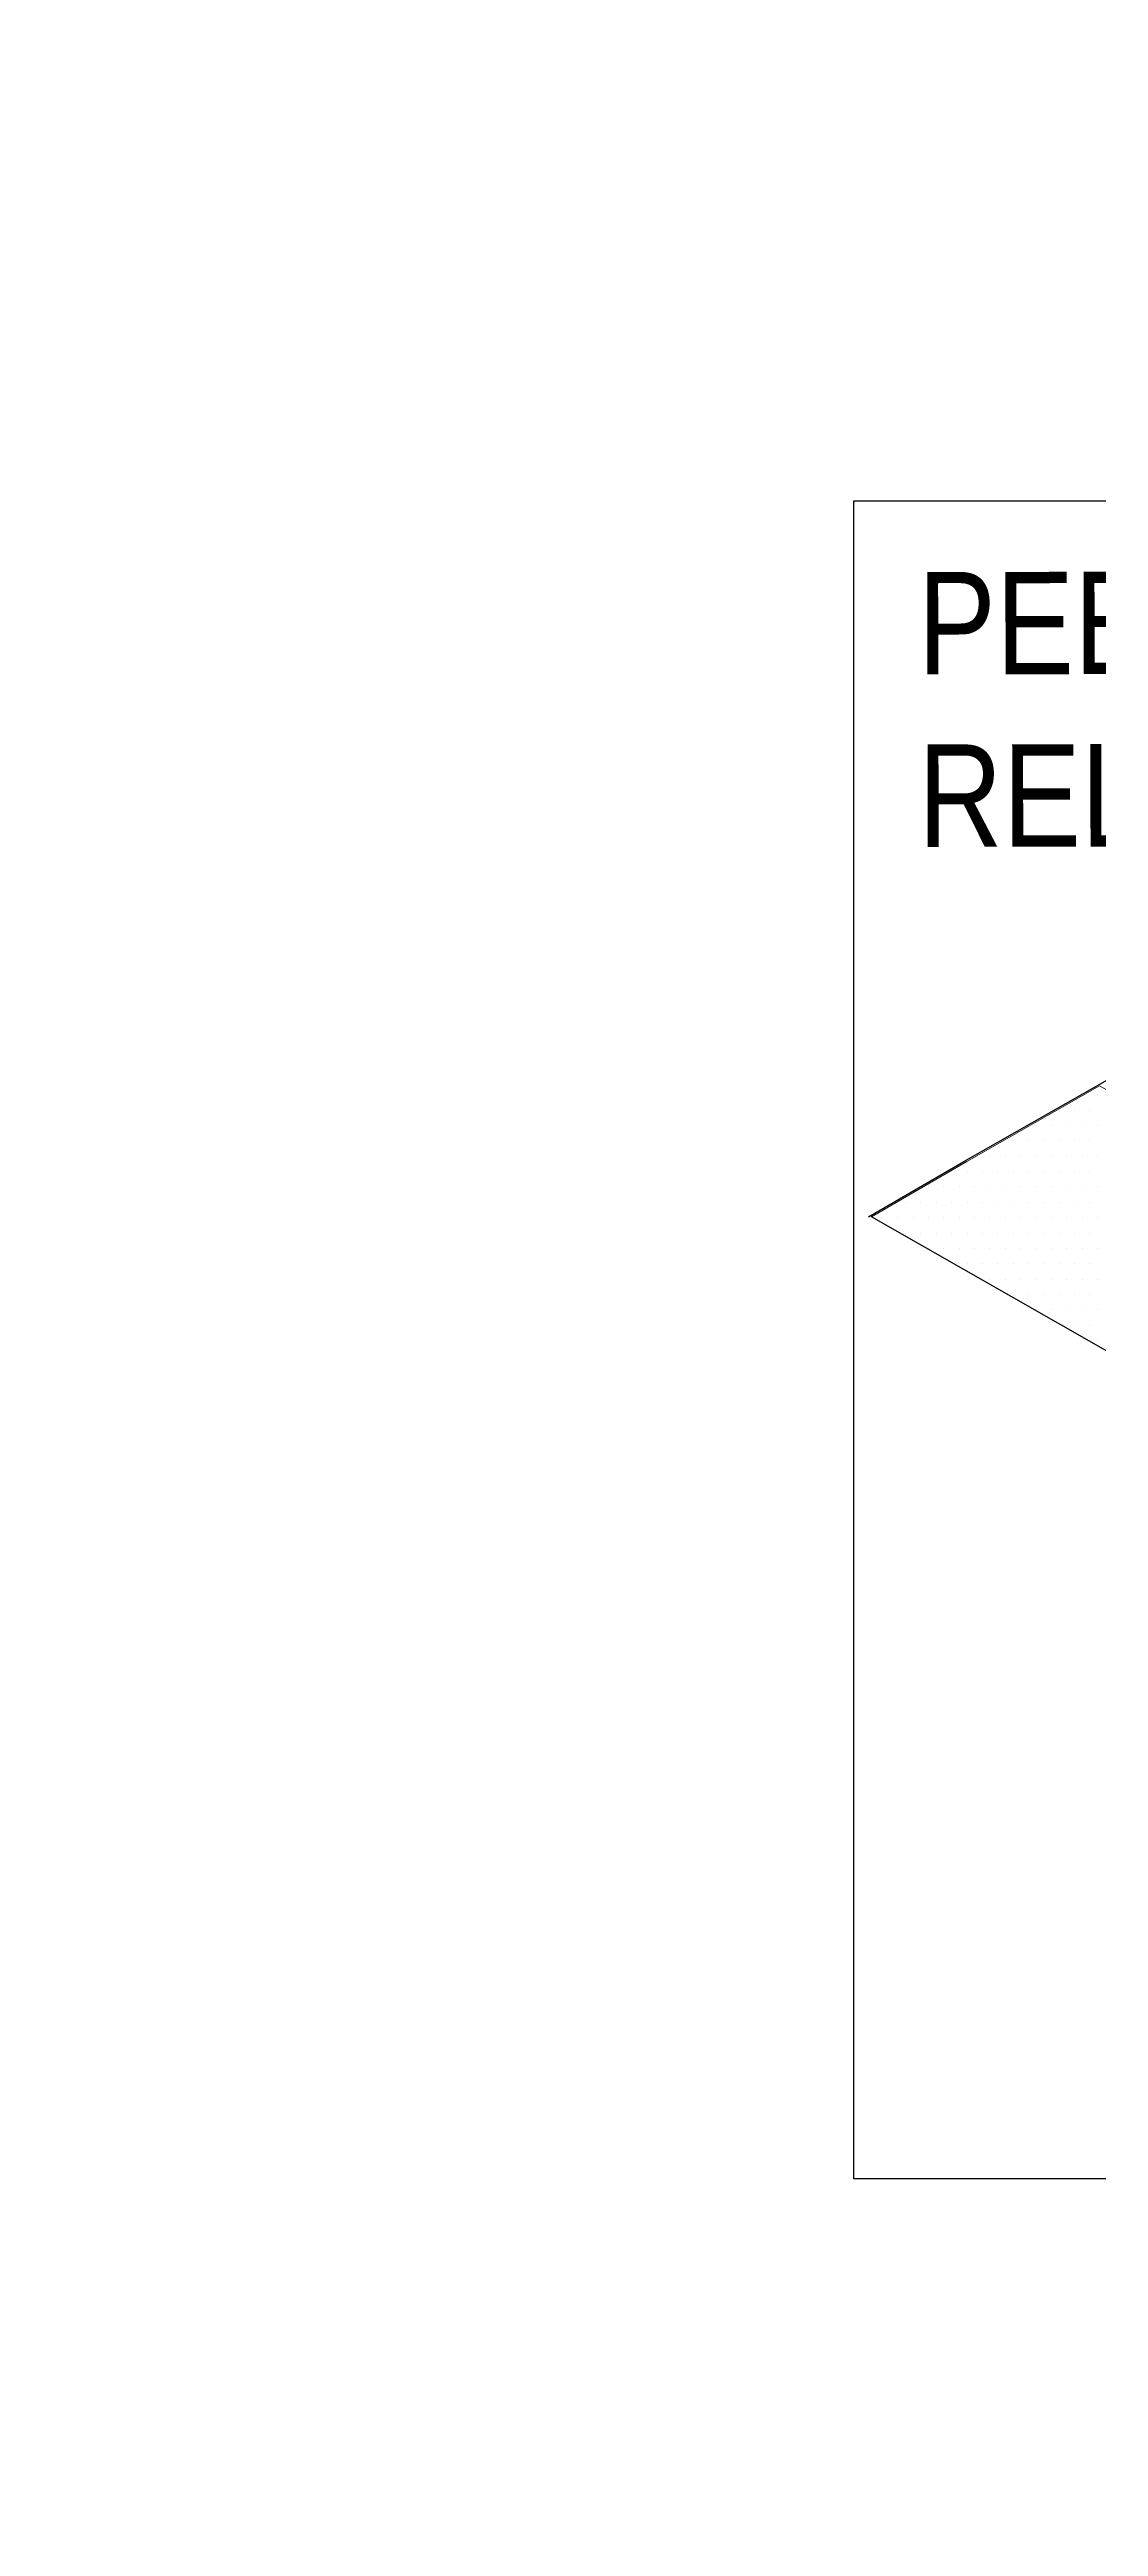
# Model space of a CAD drawing. Extents: x -1140 to 5605, y -816 to 2382.
# Drawn here: x -28.1 to 64.2, y 243.1 to 460.9 of the extents above; entities that cross this region are included whole.
import ezdxf

# ---------------------------------------------------------------- set-up
doc = ezdxf.new("R2010")
doc.units = 0
doc.header["$MEASUREMENT"] = 0
for name, color, linetype, lineweight in [('.ATI-HATCH', 7, 'Continuous', 0), ('.ATI-TEXT', 7, 'Continuous', 0), ('G-ANNO-TTLB', 7, 'Continuous', 0), ('TYVEK', 7, 'Continuous', 0)]:
    doc.layers.add(name, color=color, linetype=linetype, lineweight=lineweight)

# ---------------------------------------------------------------- blocks, each defined once
blk = doc.blocks.new('Block_30')
at = {"layer": '.ATI-HATCH'}
blk.add_open_spline([(64.31, 369.78), (64.31, 369.78), (52.64, 363.14), (52.64, 363.14), (52.64, 363.14), (44.24, 358.28), (44.24, 358.28), (44.24, 358.28), (111.46, 319.9), (111.46, 319.9), (130.33, 309.35), (149.2, 298.79), (152.05, 302.7), (152.43, 303.23), (152.53, 304.01), (152.29, 305.1), (151.74, 307.63), (149.41, 311.77), (147.07, 315.91), (147.07, 315.91), (153.77, 318.7), (153.77, 318.7), (153.77, 318.7), (64.31, 369.78), (64.31, 369.78)], degree=3, knots=[0, 0, 0, 0, 1, 1, 1, 2, 2, 2, 3, 3, 3, 4, 4, 4, 5, 5, 5, 6, 6, 6, 7, 7, 7, 8, 8, 8, 8], dxfattribs=at)
at = {"layer": '.ATI-HATCH', "color": 8, "lineweight": 0, "true_color": 0x808080}
for points in [[(64.13, 369), (64.13, 369), (64.13, 369), (64.13, 369)], [(58.73, 366.3), (58.73, 366.3), (58.73, 366.3), (58.73, 366.3)], [(60.08, 366.3), (60.08, 366.3), (60.08, 366.3), (60.08, 366.3)], [(60.75, 367.65), (60.75, 367.65), (60.75, 367.65), (60.75, 367.65)], [(61.43, 366.3), (61.43, 366.3), (61.43, 366.3), (61.43, 366.3)], [(62.1, 367.65), (62.1, 367.65), (62.1, 367.65), (62.1, 367.65)], [(62.78, 366.3), (62.78, 366.3), (62.78, 366.3), (62.78, 366.3)], [(63.45, 367.65), (63.45, 367.65), (63.45, 367.65), (63.45, 367.65)], [(64.13, 366.3), (64.13, 366.3), (64.13, 366.3), (64.13, 366.3)], [(56.7, 364.95), (56.7, 364.95), (56.7, 364.95), (56.7, 364.95)], [(58.05, 364.95), (58.05, 364.95), (58.05, 364.95), (58.05, 364.95)], [(59.4, 364.95), (59.4, 364.95), (59.4, 364.95), (59.4, 364.95)], [(60.75, 364.95), (60.75, 364.95), (60.75, 364.95), (60.75, 364.95)], [(62.1, 364.95), (62.1, 364.95), (62.1, 364.95), (62.1, 364.95)], [(63.45, 364.95), (63.45, 364.95), (63.45, 364.95), (63.45, 364.95)], [(51.3, 362.25), (51.3, 362.25), (51.3, 362.25), (51.3, 362.25)], [(52.65, 362.25), (52.65, 362.25), (52.65, 362.25), (52.65, 362.25)], [(54, 362.25), (54, 362.25), (54, 362.25), (54, 362.25)], [(54.67, 363.6), (54.67, 363.6), (54.67, 363.6), (54.67, 363.6)], [(55.35, 362.25), (55.35, 362.25), (55.35, 362.25), (55.35, 362.25)], [(56.02, 363.6), (56.02, 363.6), (56.02, 363.6), (56.02, 363.6)], [(56.7, 362.25), (56.7, 362.25), (56.7, 362.25), (56.7, 362.25)], [(57.37, 363.6), (57.37, 363.6), (57.37, 363.6), (57.37, 363.6)], [(58.05, 362.25), (58.05, 362.25), (58.05, 362.25), (58.05, 362.25)], [(58.73, 363.6), (58.73, 363.6), (58.73, 363.6), (58.73, 363.6)], [(59.4, 362.25), (59.4, 362.25), (59.4, 362.25), (59.4, 362.25)], [(60.08, 363.6), (60.08, 363.6), (60.08, 363.6), (60.08, 363.6)], [(60.75, 362.25), (60.75, 362.25), (60.75, 362.25), (60.75, 362.25)], [(61.43, 363.6), (61.43, 363.6), (61.43, 363.6), (61.43, 363.6)], [(62.1, 362.25), (62.1, 362.25), (62.1, 362.25), (62.1, 362.25)], [(62.78, 363.6), (62.78, 363.6), (62.78, 363.6), (62.78, 363.6)], [(63.45, 362.25), (63.45, 362.25), (63.45, 362.25), (63.45, 362.25)], [(64.13, 363.6), (64.13, 363.6), (64.13, 363.6), (64.13, 363.6)], [(47.25, 359.54), (47.25, 359.54), (47.25, 359.54), (47.25, 359.54)], [(48.6, 359.54), (48.6, 359.54), (48.6, 359.54), (48.6, 359.54)], [(49.27, 360.9), (49.27, 360.9), (49.27, 360.9), (49.27, 360.9)], [(49.95, 359.54), (49.95, 359.54), (49.95, 359.54), (49.95, 359.54)], [(50.62, 360.9), (50.62, 360.9), (50.62, 360.9), (50.62, 360.9)], [(51.3, 359.54), (51.3, 359.54), (51.3, 359.54), (51.3, 359.54)], [(51.97, 360.9), (51.97, 360.9), (51.97, 360.9), (51.97, 360.9)], [(52.65, 359.54), (52.65, 359.54), (52.65, 359.54), (52.65, 359.54)], [(53.32, 360.9), (53.32, 360.9), (53.32, 360.9), (53.32, 360.9)], [(54, 359.54), (54, 359.54), (54, 359.54), (54, 359.54)], [(54.67, 360.9), (54.67, 360.9), (54.67, 360.9), (54.67, 360.9)], [(55.35, 359.54), (55.35, 359.54), (55.35, 359.54), (55.35, 359.54)], [(56.02, 360.9), (56.02, 360.9), (56.02, 360.9), (56.02, 360.9)], [(56.7, 359.54), (56.7, 359.54), (56.7, 359.54), (56.7, 359.54)], [(57.37, 360.9), (57.37, 360.9), (57.37, 360.9), (57.37, 360.9)], [(58.05, 359.54), (58.05, 359.54), (58.05, 359.54), (58.05, 359.54)], [(58.73, 360.9), (58.73, 360.9), (58.73, 360.9), (58.73, 360.9)], [(59.4, 359.54), (59.4, 359.54), (59.4, 359.54), (59.4, 359.54)], [(60.08, 360.9), (60.08, 360.9), (60.08, 360.9), (60.08, 360.9)], [(60.75, 359.54), (60.75, 359.54), (60.75, 359.54), (60.75, 359.54)], [(61.43, 360.9), (61.43, 360.9), (61.43, 360.9), (61.43, 360.9)], [(62.1, 359.54), (62.1, 359.54), (62.1, 359.54), (62.1, 359.54)], [(62.78, 360.9), (62.78, 360.9), (62.78, 360.9), (62.78, 360.9)], [(63.45, 359.54), (63.45, 359.54), (63.45, 359.54), (63.45, 359.54)], [(64.13, 360.9), (64.13, 360.9), (64.13, 360.9), (64.13, 360.9)], [(45.22, 358.19), (45.22, 358.19), (45.22, 358.19), (45.22, 358.19)], [(46.57, 358.19), (46.57, 358.19), (46.57, 358.19), (46.57, 358.19)], [(47.92, 358.19), (47.92, 358.19), (47.92, 358.19), (47.92, 358.19)], [(49.27, 358.19), (49.27, 358.19), (49.27, 358.19), (49.27, 358.19)], [(50.62, 358.19), (50.62, 358.19), (50.62, 358.19), (50.62, 358.19)], [(51.97, 358.19), (51.97, 358.19), (51.97, 358.19), (51.97, 358.19)], [(53.32, 358.19), (53.32, 358.19), (53.32, 358.19), (53.32, 358.19)], [(54.67, 358.19), (54.67, 358.19), (54.67, 358.19), (54.67, 358.19)], [(56.02, 358.19), (56.02, 358.19), (56.02, 358.19), (56.02, 358.19)], [(57.37, 358.19), (57.37, 358.19), (57.37, 358.19), (57.37, 358.19)], [(58.73, 358.19), (58.73, 358.19), (58.73, 358.19), (58.73, 358.19)], [(60.08, 358.19), (60.08, 358.19), (60.08, 358.19), (60.08, 358.19)], [(61.43, 358.19), (61.43, 358.19), (61.43, 358.19), (61.43, 358.19)], [(62.78, 358.19), (62.78, 358.19), (62.78, 358.19), (62.78, 358.19)], [(64.13, 358.19), (64.13, 358.19), (64.13, 358.19), (64.13, 358.19)], [(47.25, 356.84), (47.25, 356.84), (47.25, 356.84), (47.25, 356.84)], [(48.6, 356.84), (48.6, 356.84), (48.6, 356.84), (48.6, 356.84)], [(49.27, 355.49), (49.27, 355.49), (49.27, 355.49), (49.27, 355.49)], [(49.95, 356.84), (49.95, 356.84), (49.95, 356.84), (49.95, 356.84)], [(50.62, 355.49), (50.62, 355.49), (50.62, 355.49), (50.62, 355.49)], [(51.3, 356.84), (51.3, 356.84), (51.3, 356.84), (51.3, 356.84)], [(51.97, 355.49), (51.97, 355.49), (51.97, 355.49), (51.97, 355.49)], [(52.65, 356.84), (52.65, 356.84), (52.65, 356.84), (52.65, 356.84)], [(53.32, 355.49), (53.32, 355.49), (53.32, 355.49), (53.32, 355.49)], [(54, 356.84), (54, 356.84), (54, 356.84), (54, 356.84)], [(54.67, 355.49), (54.67, 355.49), (54.67, 355.49), (54.67, 355.49)], [(55.35, 356.84), (55.35, 356.84), (55.35, 356.84), (55.35, 356.84)], [(56.02, 355.49), (56.02, 355.49), (56.02, 355.49), (56.02, 355.49)], [(56.7, 356.84), (56.7, 356.84), (56.7, 356.84), (56.7, 356.84)], [(57.37, 355.49), (57.37, 355.49), (57.37, 355.49), (57.37, 355.49)], [(58.05, 356.84), (58.05, 356.84), (58.05, 356.84), (58.05, 356.84)], [(58.73, 355.49), (58.73, 355.49), (58.73, 355.49), (58.73, 355.49)], [(59.4, 356.84), (59.4, 356.84), (59.4, 356.84), (59.4, 356.84)], [(60.08, 355.49), (60.08, 355.49), (60.08, 355.49), (60.08, 355.49)], [(60.75, 356.84), (60.75, 356.84), (60.75, 356.84), (60.75, 356.84)], [(61.43, 355.49), (61.43, 355.49), (61.43, 355.49), (61.43, 355.49)], [(62.1, 356.84), (62.1, 356.84), (62.1, 356.84), (62.1, 356.84)], [(62.78, 355.49), (62.78, 355.49), (62.78, 355.49), (62.78, 355.49)], [(63.45, 356.84), (63.45, 356.84), (63.45, 356.84), (63.45, 356.84)], [(64.13, 355.49), (64.13, 355.49), (64.13, 355.49), (64.13, 355.49)], [(52.65, 354.14), (52.65, 354.14), (52.65, 354.14), (52.65, 354.14)], [(54, 354.14), (54, 354.14), (54, 354.14), (54, 354.14)], [(55.35, 354.14), (55.35, 354.14), (55.35, 354.14), (55.35, 354.14)], [(56.7, 354.14), (56.7, 354.14), (56.7, 354.14), (56.7, 354.14)], [(58.05, 354.14), (58.05, 354.14), (58.05, 354.14), (58.05, 354.14)], [(59.4, 354.14), (59.4, 354.14), (59.4, 354.14), (59.4, 354.14)], [(60.75, 354.14), (60.75, 354.14), (60.75, 354.14), (60.75, 354.14)], [(62.1, 354.14), (62.1, 354.14), (62.1, 354.14), (62.1, 354.14)], [(63.45, 354.14), (63.45, 354.14), (63.45, 354.14), (63.45, 354.14)], [(54.67, 352.79), (54.67, 352.79), (54.67, 352.79), (54.67, 352.79)], [(56.02, 352.79), (56.02, 352.79), (56.02, 352.79), (56.02, 352.79)], [(56.7, 351.44), (56.7, 351.44), (56.7, 351.44), (56.7, 351.44)], [(57.37, 352.79), (57.37, 352.79), (57.37, 352.79), (57.37, 352.79)], [(58.05, 351.44), (58.05, 351.44), (58.05, 351.44), (58.05, 351.44)], [(58.73, 352.79), (58.73, 352.79), (58.73, 352.79), (58.73, 352.79)], [(59.4, 351.44), (59.4, 351.44), (59.4, 351.44), (59.4, 351.44)], [(60.08, 352.79), (60.08, 352.79), (60.08, 352.79), (60.08, 352.79)], [(60.75, 351.44), (60.75, 351.44), (60.75, 351.44), (60.75, 351.44)], [(61.43, 352.79), (61.43, 352.79), (61.43, 352.79), (61.43, 352.79)], [(62.1, 351.44), (62.1, 351.44), (62.1, 351.44), (62.1, 351.44)], [(62.78, 352.79), (62.78, 352.79), (62.78, 352.79), (62.78, 352.79)], [(63.45, 351.44), (63.45, 351.44), (63.45, 351.44), (63.45, 351.44)], [(64.13, 352.79), (64.13, 352.79), (64.13, 352.79), (64.13, 352.79)], [(58.73, 350.09), (58.73, 350.09), (58.73, 350.09), (58.73, 350.09)], [(60.08, 350.09), (60.08, 350.09), (60.08, 350.09), (60.08, 350.09)], [(61.43, 350.09), (61.43, 350.09), (61.43, 350.09), (61.43, 350.09)], [(62.1, 348.74), (62.1, 348.74), (62.1, 348.74), (62.1, 348.74)], [(62.78, 350.09), (62.78, 350.09), (62.78, 350.09), (62.78, 350.09)], [(63.45, 348.74), (63.45, 348.74), (63.45, 348.74), (63.45, 348.74)], [(64.13, 350.09), (64.13, 350.09), (64.13, 350.09), (64.13, 350.09)], [(64.13, 347.39), (64.13, 347.39), (64.13, 347.39), (64.13, 347.39)]]:
    blk.add_open_spline(points, degree=3, dxfattribs=at)
blk = doc.blocks.new('Block_373')
at = {"layer": '.ATI-TEXT', "char_height": 0.2, "attachment_point": 7, "rotation": 0.1123}
for s, insert in [('\\C18;\\c0;\\FArial Narrow|b0|i0|c1;\\H9.002643;\\W0.999992;PEEL LARGEST STRIP OF', (48.32, 405.83)), ('\\C18;\\c0;\\FArial Narrow|b0|i0|c1;\\H9.002643;\\W0.999992;RELEASE PAPER FIRST.', (48.35, 390.67))]:
    blk.add_mtext(s, dxfattribs=dict(at, insert=insert))

msp = doc.modelspace()

# ---------------------------------------------------------------- hatches: boundary and pattern name
at = {"layer": 'G-ANNO-TTLB', "true_color": 0xff00ff, "transparency": 33554687}
h = msp.add_hatch(color=6, dxfattribs=at)
edge = h.paths.add_edge_path()
edge.add_spline(control_points=[(1815.43, -731.7), (1815.43, -731.7), (-1114.08, -731.7), (-1114.08, -731.7), (-1114.08, -731.7), (-1114.08, 1725.3), (-1114.08, 1725.3), (-1114.08, 1725.3), (1815.43, 1725.3), (1815.43, 1725.3), (1815.43, 1725.3), (1815.43, -731.7), (1815.43, -731.7)], knot_values=[0, 0, 0, 0, 1, 1, 1, 2, 2, 2, 3, 3, 3, 4, 4, 4, 4], degree=3, periodic=0)
edge = h.paths.add_edge_path()
edge.add_spline(control_points=[(-1105.08, 1716.3), (-1105.08, 1716.3), (-1105.08, -722.7), (-1105.08, -722.7), (-1105.08, -722.7), (1806.43, -722.7), (1806.43, -722.7), (1806.43, -722.7), (1806.43, 1716.3), (1806.43, 1716.3), (1806.43, 1716.3), (-1105.08, 1716.3), (-1105.08, 1716.3)], knot_values=[0, 0, 0, 0, 1, 1, 1, 2, 2, 2, 3, 3, 3, 4, 4, 4, 4], degree=3, periodic=0)
edge.add_line((-1105.08, 1716.3), (-1105.08, 1716.3))

# ---------------------------------------------------------------- linework, layer by layer
at = {"layer": 'G-ANNO-TTLB'}
for points in [[(1815.43, -731.7), (1815.43, -731.7), (-1114.08, -731.7), (-1114.08, -731.7), (-1114.08, -731.7), (-1114.08, 1725.3), (-1114.08, 1725.3), (-1114.08, 1725.3), (1815.43, 1725.3), (1815.43, 1725.3), (1815.43, 1725.3), (1815.43, -731.7), (1815.43, -731.7)], [(-1105.08, 1716.3), (-1105.08, 1716.3), (-1105.08, -722.7), (-1105.08, -722.7), (-1105.08, -722.7), (1806.43, -722.7), (1806.43, -722.7), (1806.43, -722.7), (1806.43, 1716.3), (1806.43, 1716.3), (1806.43, 1716.3), (-1105.08, 1716.3), (-1105.08, 1716.3)]]:
    msp.add_open_spline(points, degree=3, knots=[0, 0, 0, 0, 1, 1, 1, 2, 2, 2, 3, 3, 3, 4, 4, 4, 4], dxfattribs=at)
at = {"layer": 'TYVEK', "color": 4, "lineweight": 25, "true_color": 0x00ffff}
for p, q in [((52.38, 363.14), (74.82, 375.9)), ((43.98, 358.28), (52.38, 363.14)), ((178.67, 281.51), (44.24, 358.28))]:
    msp.add_line(p, q, dxfattribs=at)
at = {"layer": 'TYVEK', "color": 18, "lineweight": 25, "true_color": 0x000000}
msp.add_lwpolyline([(42.7, 421.23), (212.9, 421.23), (212.9, 273.69), (42.7, 273.69)], close=True, dxfattribs=at)

# ---------------------------------------------------------------- block references
at = {"layer": '.ATI-HATCH'}
msp.add_blockref('Block_30', (0, 0), dxfattribs=at)
at = {"layer": '.ATI-TEXT'}
msp.add_blockref('Block_373', (0, 0), dxfattribs=at)

doc.saveas('drawing.dxf')
